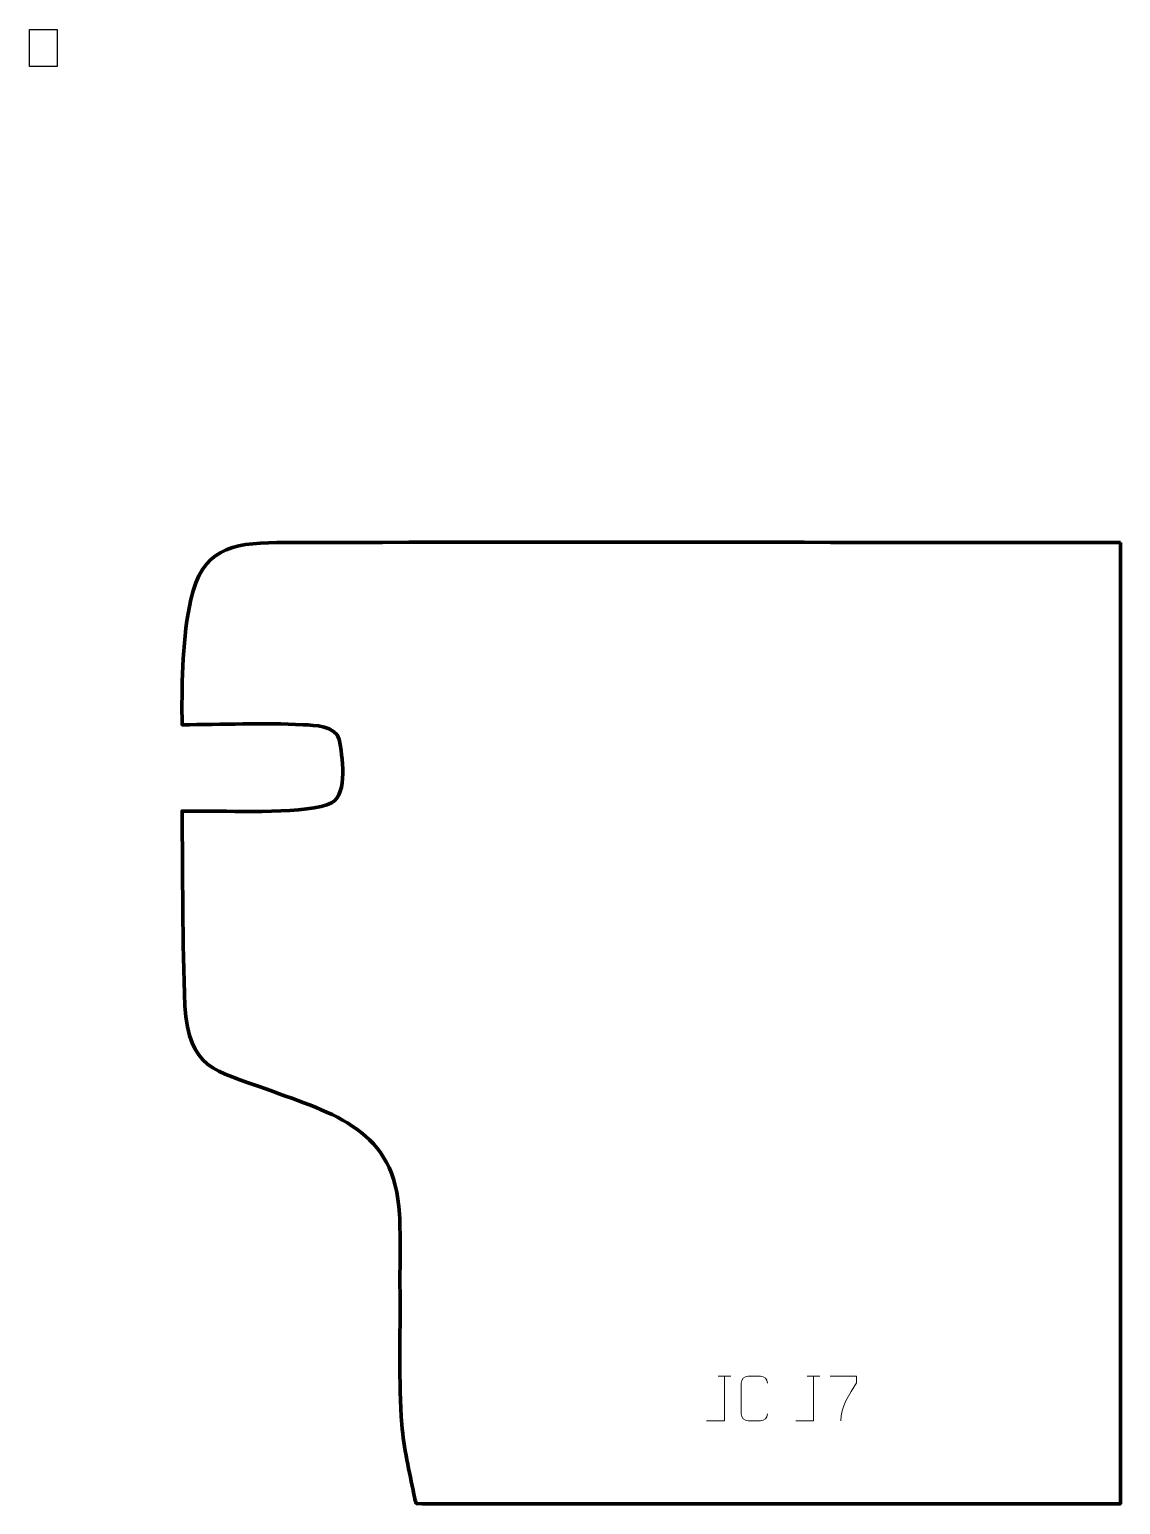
# Model space of a CAD drawing. Header units: millimetres. Extents: x 750 to 1362, y 249 to 1077.
import ezdxf

# ---------------------------------------------------------------- set-up
doc = ezdxf.new("R2010")
doc.units = ezdxf.units.MM
doc.header["$MEASUREMENT"] = 0
doc.header["$XCLIPFRAME"] = 0
for name, color, linetype in [('layer 1', 7, 'Continuous'), ('layer 2', 7, 'Continuous'), ('layer 3', 7, 'Continuous')]:
    doc.layers.add(name, color=color, linetype=linetype)
picture_1 = doc.add_image_def('image1.jpg', size_in_pixel=(80410, 107214))

msp = doc.modelspace()

# ---------------------------------------------------------------- linework, layer by layer
at = {"layer": 'layer 2', "color": 142, "lineweight": 9}
for points, knots in [([(1129.89, 295.58), (1129.89, 295.58), (1139.91, 295.58), (1139.91, 295.58), (1139.91, 295.58), (1139.91, 295.58), (1139.91, 320.53), (1139.91, 320.53)], [0, 0, 0, 0, 0.333333, 0.333333, 0.333333, 0.333333, 1, 1, 1, 1]), ([(1164.1, 299.4), (1163.96, 297.08), (1162.29, 295.6), (1160.14, 295.59), (1160.14, 295.59), (1157.81, 295.59), (1155.48, 295.59), (1153.15, 295.59), (1153.15, 295.59), (1151.22, 295.48), (1149.25, 297.37), (1149.26, 299.38), (1149.26, 299.38), (1149.26, 305.15), (1149.26, 310.92), (1149.26, 316.69), (1149.26, 316.69), (1149.27, 318.82), (1151.01, 320.54), (1153.16, 320.53), (1153.16, 320.53), (1155.49, 320.53), (1157.81, 320.53), (1160.14, 320.53), (1160.14, 320.53), (1162.09, 320.56), (1164.08, 319.07), (1164.1, 316.64)], [0, 0, 0, 0, 0.125, 0.125, 0.125, 0.125, 0.25, 0.25, 0.25, 0.25, 0.375, 0.375, 0.375, 0.375, 0.5, 0.5, 0.5, 0.5, 0.625, 0.625, 0.625, 0.625, 0.75, 0.75, 0.75, 0.75, 1, 1, 1, 1]), ([(1179.87, 295.58), (1179.87, 295.58), (1189.89, 295.58), (1189.89, 295.58), (1189.89, 295.58), (1189.89, 295.58), (1189.89, 320.53), (1189.89, 320.53)], [0, 0, 0, 0, 0.333333, 0.333333, 0.333333, 0.333333, 1, 1, 1, 1]), ([(1199.26, 320.53), (1199.26, 320.53), (1214.07, 320.53), (1214.07, 320.53), (1214.07, 320.53), (1214.07, 319.28), (1214.07, 318.03), (1214.07, 316.78), (1214.07, 316.78), (1210.08, 310.79), (1205.16, 302.96), (1205.16, 295.58)], [0, 0, 0, 0, 0.25, 0.25, 0.25, 0.25, 0.5, 0.5, 0.5, 0.5, 1, 1, 1, 1])]:
    msp.add_open_spline(points, degree=3, knots=knots, dxfattribs=at)
for points in [[(1136.33, 320.53), (1136.33, 320.53), (1143.49, 320.53), (1143.49, 320.53)], [(1186.31, 320.53), (1186.31, 320.53), (1193.47, 320.53), (1193.47, 320.53)]]:
    msp.add_open_spline(points, degree=3, dxfattribs=at)
at = {"layer": 'layer 3', "color": 242, "lineweight": 158}
msp.add_open_spline([(1362.22, 788.58), (1204.37, 788.63), (1046.53, 789.13), (888.68, 788.55), (888.68, 788.55), (862.81, 788.46), (846.46, 784.74), (840.29, 756.57), (840.29, 756.57), (835.83, 736.18), (835.19, 710.92), (835.39, 689.99), (835.39, 689.99), (835.4, 688.77), (835.4, 687.56), (835.41, 686.34), (835.41, 686.34), (857.51, 686.42), (881.41, 687.45), (903.3, 686.32), (903.3, 686.32), (909.84, 685.99), (921.59, 685.91), (923.57, 678.01), (923.57, 678.01), (925.37, 669.33), (928.81, 647.51), (919.27, 642.51), (919.27, 642.51), (907.17, 636.17), (864.91, 637.83), (849.04, 637.88), (849.04, 637.88), (844.49, 637.89), (839.96, 637.86), (835.42, 637.86), (835.42, 637.86), (835.77, 601.63), (835.61, 564.66), (836.93, 528.52), (836.93, 528.52), (839.61, 493.01), (853.15, 492.53), (882.9, 481.67), (882.9, 481.67), (921.02, 467.8), (954.96, 459.1), (957.45, 411.6), (957.45, 411.6), (958.19, 397.52), (957.59, 382.39), (957.76, 368.11), (957.76, 368.11), (957.99, 343.89), (956.92, 317.38), (958.82, 293.45), (958.82, 293.45), (959.87, 280.21), (962.99, 267.09), (965.55, 254.08), (965.55, 254.08), (965.9, 252.29), (966.3, 250.88), (966.86, 249.16), (966.86, 249.16), (975.48, 248.55), (986.46, 248.98), (995.34, 248.98), (995.34, 248.98), (1117.61, 248.98), (1239.95, 248.98), (1362.22, 248.98), (1362.22, 248.98), (1362.22, 248.98), (1362.22, 788.58), (1362.22, 788.58)], degree=3, knots=[0, 0, 0, 0, 0.05, 0.05, 0.05, 0.05, 0.1, 0.1, 0.1, 0.1, 0.15, 0.15, 0.15, 0.15, 0.2, 0.2, 0.2, 0.2, 0.25, 0.25, 0.25, 0.25, 0.3, 0.3, 0.3, 0.3, 0.35, 0.35, 0.35, 0.35, 0.4, 0.4, 0.4, 0.4, 0.45, 0.45, 0.45, 0.45, 0.5, 0.5, 0.5, 0.5, 0.55, 0.55, 0.55, 0.55, 0.6, 0.6, 0.6, 0.6, 0.65, 0.65, 0.65, 0.65, 0.7, 0.7, 0.7, 0.7, 0.75, 0.75, 0.75, 0.75, 0.8, 0.8, 0.8, 0.8, 0.85, 0.85, 0.85, 0.85, 0.9, 0.9, 0.9, 0.9, 1, 1, 1, 1], dxfattribs=at)

# ---------------------------------------------------------------- pictures from other files: only their frames are drawn
at = {"layer": 'layer 1', "color": 0}
image = msp.add_image(picture_1, insert=(739.48, -418.23), size_in_units=(1116.81, 1489.08), dxfattribs=at)
image.set_boundary_path([(739.5, -418.2), (1856.3, 1070.9)])
image.dxf.flags = 3

doc.saveas('drawing.dxf')
